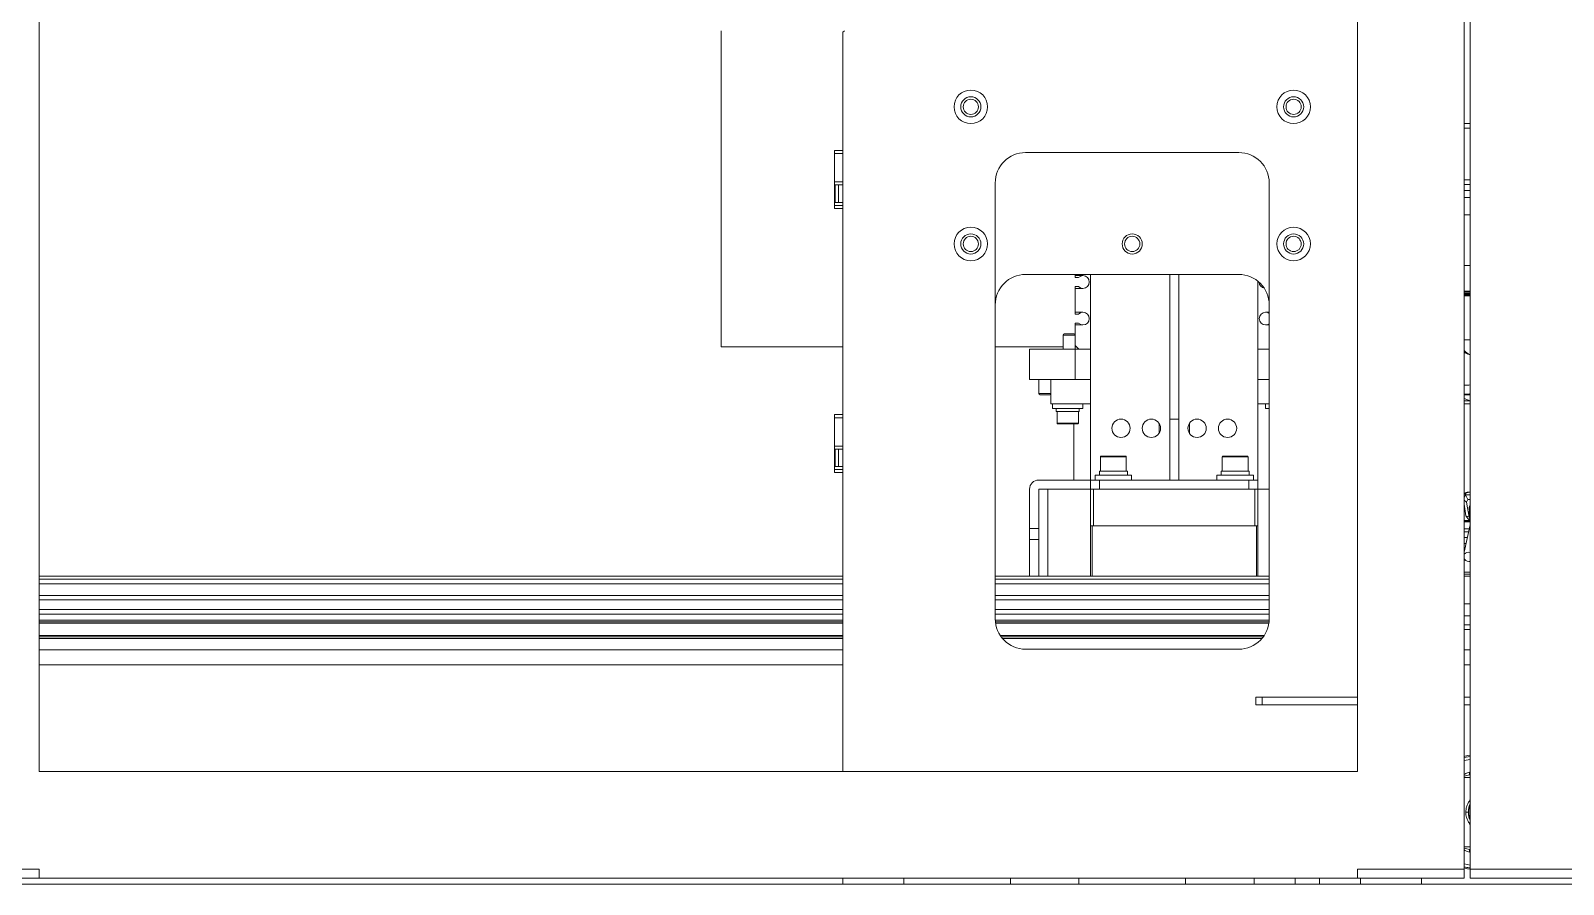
# Model space of a CAD drawing. Header units: millimetres. Extents: x 169 to 14583, y -399 to 10804.
# Drawn here: x 7625 to 8128, y 1920 to 2200 of the extents above; entities that cross this region are included whole.
import ezdxf

# ---------------------------------------------------------------- set-up
doc = ezdxf.new("R2010")
doc.units = ezdxf.units.MM
doc.header["$LTSCALE"] = 35

msp = doc.modelspace()

# ---------------------------------------------------------------- linework, layer by layer
at = {"color": 7, "linetype": 'Continuous', "lineweight": 18}
for p, q in [((8095.279, 1924.779), (8095.279, 3231.159)), ((8097.279, 3231.159), (8097.279, 1924.779)), ((7627.279, 2560.469), (7627.279, 1956.779)), ((8060.279, 1956.779), (8060.279, 2560.469)), ((7851.279, 2096.159), (7851.279, 2199.959)), ((7891.779, 2199.959), (7891.279, 2199.459)), ((7891.279, 2199.459), (7891.279, 1956.779)), ((8097.279, 2169.459), (8095.279, 2169.459)), ((8097.279, 2167.959), (8095.279, 2167.959)), ((7888.479, 2160.609), (7891.279, 2160.609)), ((7888.479, 2160.609), (7888.479, 2159.609)), ((7888.479, 2159.609), (7888.479, 2150.309)), ((7888.479, 2159.609), (7891.279, 2159.609)), ((8021.279, 2159.959), (7951.279, 2159.959)), ((7888.479, 2150.309), (7891.279, 2150.309)), ((7888.479, 2150.309), (7888.479, 2149.309)), ((7888.479, 2149.309), (7888.779, 2149.309)), ((7888.479, 2149.309), (7888.479, 2143.609)), ((7891.279, 2149.309), (7888.779, 2149.309)), ((7888.779, 2143.609), (7888.779, 2149.309)), ((7889.779, 2149.309), (7889.779, 2143.609)), ((7941.279, 2149.959), (7941.279, 2006.959)), ((8031.279, 2006.959), (8031.279, 2149.959)), ((8097.279, 2150.959), (8095.279, 2150.959)), ((8097.279, 2149.459), (8095.279, 2149.459)), ((8096.279, 2147.509), (8095.279, 2147.509)), ((8095.279, 2147.509), (8097.279, 2147.509)), ((8097.279, 2145.24), (8095.279, 2145.24)), ((8097.279, 2147.509), (8096.279, 2147.509)), ((7888.479, 2143.609), (7891.279, 2143.609)), ((7888.479, 2142.609), (7888.479, 2143.609)), ((7888.479, 2142.609), (7891.279, 2142.609)), ((7888.479, 2141.609), (7888.479, 2142.609)), ((7891.279, 2141.609), (7888.479, 2141.609)), ((8095.279, 2139.509), (8097.279, 2139.509)), ((8021.279, 2119.959), (7951.279, 2119.959)), ((7967.579, 2119.959), (7967.579, 2119.559)), ((7967.579, 2119.559), (7970.079, 2119.559)), ((7967.579, 2118.959), (7967.579, 2119.559)), ((7972.579, 2052.459), (7972.579, 2119.959)), ((7998.579, 2119.959), (7998.579, 2072.459)), ((8001.579, 2119.959), (8001.579, 2072.459)), ((8095.279, 2122.939), (8097.279, 2122.939)), ((7968.609, 2118.959), (7967.579, 2118.959)), ((7968.609, 2115.959), (7967.579, 2115.959)), ((7967.579, 2115.359), (7967.579, 2115.959)), ((7967.579, 2115.359), (7967.579, 2107.559)), ((7970.079, 2115.359), (7967.579, 2115.359)), ((8027.579, 2052.459), (8027.579, 2117.725)), ((8095.279, 2114.423), (8097.279, 2114.423)), ((8097.279, 2114.26), (8095.279, 2114.26)), ((8097.279, 2114.26), (8095.279, 2114.26)), ((8095.279, 2113.839), (8097.279, 2113.839)), ((8095.279, 2113.459), (8097.279, 2113.459)), ((8095.279, 2113.225), (8097.279, 2113.225)), ((8097.279, 2112.883), (8095.279, 2112.883)), ((7967.579, 2107.559), (7970.079, 2107.559)), ((7967.579, 2106.959), (7967.579, 2107.559)), ((7968.609, 2106.959), (7967.579, 2106.959)), ((7967.579, 2103.359), (7967.579, 2103.959)), ((7968.609, 2103.959), (7967.579, 2103.959)), ((8030.079, 2107.559), (8031.279, 2107.559)), ((7963.579, 2100.059), (7963.579, 2095.459)), ((7966.762, 2100.059), (7963.579, 2100.059)), ((7963.979, 2100.459), (7966.525, 2100.459)), ((7966.525, 2100.459), (7967.179, 2100.459)), ((7967.579, 2100.059), (7966.762, 2100.059)), ((7967.579, 2103.359), (7967.579, 2096.659)), ((7970.079, 2103.359), (7967.579, 2103.359)), ((8031.279, 2103.359), (8030.079, 2103.359)), ((7891.279, 2096.159), (7851.279, 2096.159)), ((7963.579, 2096.159), (7941.279, 2096.159)), ((7952.579, 2085.459), (7952.579, 2095.459)), ((7967.579, 2095.459), (7952.579, 2095.459)), ((7967.579, 2095.459), (7967.579, 2096.659)), ((7967.579, 2096.659), (7968.779, 2095.459)), ((7968.079, 2096.159), (7967.579, 2096.159)), ((7967.579, 2085.459), (7967.579, 2095.459)), ((7967.579, 2095.459), (7968.779, 2095.459)), ((7968.779, 2095.459), (7972.579, 2095.459)), ((8027.579, 2095.459), (8031.279, 2095.459)), ((8097.279, 2098.459), (8095.279, 2098.459)), ((8096.891, 2093.654), (8097.194, 2093.654)), ((7967.579, 2085.459), (7952.579, 2085.459)), ((7955.579, 2085.459), (7955.579, 2080.859)), ((7959.579, 2077.459), (7959.579, 2085.459)), ((7967.579, 2085.459), (7972.579, 2085.459)), ((8027.579, 2085.459), (8031.279, 2085.459)), ((7955.579, 2080.859), (7959.568, 2080.859)), ((7959.179, 2080.459), (7955.979, 2080.459)), ((7959.568, 2080.859), (7959.579, 2080.859)), ((8097.279, 2080.711), (8095.279, 2080.676)), ((8097.279, 2080.419), (8095.279, 2080.419)), ((8095.279, 2079.277), (8097.222, 2078.419)), ((8096.741, 2080.702), (8097.279, 2080.837)), ((7888.479, 2073.942), (7891.279, 2073.942)), ((7888.479, 2073.942), (7888.479, 2072.942)), ((7959.579, 2077.459), (7972.579, 2077.459)), ((7960.079, 2077.459), (7960.079, 2075.959)), ((7960.079, 2075.959), (7970.079, 2075.959)), ((7961.279, 2075.959), (7961.279, 2074.959)), ((7961.279, 2074.959), (7968.879, 2074.959)), ((7961.579, 2074.959), (7961.579, 2071.159)), ((7968.579, 2071.159), (7968.579, 2074.959)), ((7968.879, 2074.959), (7968.879, 2075.959)), ((7970.079, 2075.959), (7970.079, 2077.459)), ((8027.579, 2077.459), (8031.279, 2077.459)), ((8030.079, 2077.459), (8030.079, 2075.959)), ((8030.079, 2075.959), (8031.279, 2075.959)), ((8097.279, 2078.459), (8095.279, 2078.459)), ((8095.279, 2077.459), (8097.279, 2077.459)), ((7888.479, 2072.942), (7888.479, 2063.642)), ((7888.479, 2072.942), (7891.279, 2072.942)), ((7961.579, 2071.159), (7965.079, 2071.159)), ((7965.079, 2070.959), (7961.779, 2070.959)), ((7965.079, 2071.159), (7968.579, 2071.159)), ((7968.379, 2070.959), (7965.079, 2070.959)), ((7967.079, 2070.959), (7967.079, 2052.459)), ((7995.079, 2071.117), (7995.079, 2067.801)), ((8001.579, 2072.459), (7998.579, 2072.459)), ((7998.579, 2072.459), (7998.579, 2052.459)), ((8001.579, 2072.459), (8001.579, 2052.459)), ((8005.079, 2067.801), (8005.079, 2071.117)), ((7888.479, 2063.642), (7891.279, 2063.642)), ((7888.479, 2063.642), (7888.479, 2062.642)), ((7888.479, 2062.642), (7888.779, 2062.642)), ((7888.479, 2062.642), (7888.479, 2056.942)), ((7891.279, 2062.642), (7888.779, 2062.642)), ((7888.779, 2056.942), (7888.779, 2062.642)), ((7889.779, 2062.642), (7889.779, 2056.942)), ((7975.829, 2060.109), (7975.829, 2055.359)), ((7980.079, 2060.109), (7975.829, 2060.109)), ((7976.079, 2060.359), (7980.079, 2060.359)), ((7980.079, 2060.359), (7984.079, 2060.359)), ((7984.329, 2060.109), (7980.079, 2060.109)), ((7984.329, 2055.359), (7984.329, 2060.109)), ((8015.829, 2060.109), (8015.829, 2055.359)), ((8020.079, 2060.109), (8015.829, 2060.109)), ((8016.079, 2060.359), (8020.079, 2060.359)), ((8020.079, 2060.359), (8024.079, 2060.359)), ((8024.329, 2060.109), (8020.079, 2060.109)), ((8024.329, 2055.359), (8024.329, 2060.109)), ((7888.479, 2056.942), (7891.279, 2056.942)), ((7888.479, 2055.942), (7888.479, 2056.942)), ((7888.479, 2055.942), (7891.279, 2055.942)), ((7888.479, 2054.942), (7888.479, 2055.942)), ((7891.279, 2054.942), (7888.479, 2054.942)), ((7974.079, 2054.059), (7974.079, 2052.459)), ((7986.079, 2054.059), (7974.079, 2054.059)), ((7975.479, 2055.359), (7975.479, 2054.059)), ((7984.679, 2055.359), (7975.479, 2055.359)), ((7984.679, 2054.059), (7984.679, 2055.359)), ((7986.079, 2052.459), (7986.079, 2054.059)), ((8014.079, 2054.059), (8014.079, 2052.459)), ((8026.079, 2054.059), (8014.079, 2054.059)), ((8015.479, 2055.359), (8015.479, 2054.059)), ((8024.679, 2055.359), (8015.479, 2055.359)), ((8024.679, 2054.059), (8024.679, 2055.359)), ((8026.079, 2052.459), (8026.079, 2054.059)), ((7952.579, 2049.459), (7952.579, 2036.53)), ((7972.579, 2052.459), (7955.579, 2052.459)), ((7955.579, 2049.459), (7955.579, 2036.53)), ((7972.579, 2049.459), (7955.579, 2049.459)), ((7958.579, 2020.959), (7958.579, 2049.459)), ((7972.579, 2049.459), (7972.579, 2052.459)), ((7972.579, 2052.459), (7975.579, 2052.459)), ((7972.579, 2037.459), (7972.579, 2049.459)), ((7972.579, 2049.459), (7973.579, 2049.459)), ((7973.579, 2049.459), (7973.579, 2037.459)), ((7973.579, 2049.459), (8026.579, 2049.459)), ((7975.579, 2052.459), (7975.579, 2049.459)), ((8024.579, 2052.459), (7975.579, 2052.459)), ((8024.579, 2049.459), (8024.579, 2052.459)), ((8024.579, 2052.459), (8027.579, 2052.459)), ((8026.579, 2037.459), (8026.579, 2049.459)), ((8026.579, 2049.459), (8027.579, 2049.459)), ((8027.579, 2052.459), (8027.579, 2049.459)), ((8027.579, 2049.459), (8031.279, 2049.459)), ((8027.579, 2049.459), (8027.579, 2037.459)), ((8095.748, 2047.663), (8095.279, 2046.647)), ((8095.279, 2045.917), (8096.101, 2045.26)), ((8095.874, 2040.759), (8095.279, 2044.546)), ((8095.748, 2047.663), (8095.738, 2048.087)), ((8095.748, 2047.663), (8096.489, 2046.101)), ((8095.748, 2047.663), (8097.279, 2047.663)), ((8096.489, 2046.101), (8096.101, 2045.26)), ((8096.101, 2045.26), (8096.882, 2040.286)), ((8097.279, 2046.101), (8096.489, 2046.101)), ((8097.279, 2048.459), (8096.635, 2048.459)), ((8097.024, 2043.742), (8096.995, 2043.613)), ((8097.279, 2044.368), (8097.024, 2043.742)), ((8097.279, 2039.159), (8095.279, 2039.159)), ((8097.279, 2038.959), (8095.279, 2038.959)), ((8097.279, 2038.759), (8095.279, 2038.759)), ((8095.874, 2040.759), (8096.882, 2040.286)), ((8096.473, 2039.835), (8095.874, 2040.759)), ((8096.725, 2039.598), (8097.175, 2039.835)), ((8097.044, 2042.455), (8096.785, 2041.298)), ((8096.882, 2040.286), (8097.175, 2039.835)), ((8097.279, 2039.559), (8096.956, 2039.559)), ((8097.245, 2043.355), (8097.13, 2042.841)), ((8097.154, 2042.29), (8097.24, 2042.676)), ((8097.154, 2042.29), (8097.279, 2042.451)), ((8097.175, 2039.835), (8097.279, 2039.835)), ((8097.203, 2042.896), (8097.279, 2043.235)), ((8097.279, 2042.729), (8097.24, 2042.676)), ((8097.24, 2042.676), (8097.279, 2042.676)), ((8097.245, 2043.355), (8097.279, 2043.485)), ((7952.579, 2036.53), (7955.579, 2036.53)), ((7952.579, 2032.994), (7952.579, 2036.53)), ((7955.579, 2036.53), (7955.579, 2032.994)), ((7973.579, 2037.459), (7972.579, 2037.459)), ((7972.579, 2020.959), (7972.579, 2037.459)), ((7973.079, 2037.459), (7973.079, 2020.959)), ((8026.579, 2037.459), (7973.579, 2037.459)), ((8027.579, 2037.459), (8026.579, 2037.459)), ((8027.079, 2020.959), (8027.079, 2037.459)), ((8027.579, 2037.459), (8027.579, 2020.959)), ((8097.279, 2037.771), (8095.279, 2028.813)), ((8096.986, 2036.459), (8095.279, 2036.459)), ((8096.763, 2035.459), (8095.279, 2035.459)), ((8096.355, 2033.633), (8095.279, 2033.633)), ((7955.579, 2032.994), (7952.579, 2032.994)), ((7952.579, 2020.959), (7952.579, 2032.994)), ((7955.579, 2032.994), (7955.579, 2020.959)), ((8095.922, 2031.696), (8095.279, 2031.696)), ((8095.49, 2029.76), (8095.279, 2029.76)), ((8095.463, 2026.378), (8095.279, 2026.592)), ((8095.279, 2026.194), (8095.689, 2026.183)), ((7891.279, 2020.959), (7627.279, 2020.959)), ((7891.279, 2019.959), (7627.279, 2019.959)), ((7891.279, 2018.459), (7627.279, 2018.459)), ((8031.279, 2020.959), (7941.279, 2020.959)), ((8031.279, 2019.959), (7941.279, 2019.959)), ((8031.279, 2018.459), (7941.279, 2018.459)), ((8095.279, 2022.288), (8097.279, 2022.232)), ((8097.279, 2021.589), (8095.279, 2021.589)), ((8095.279, 2020.889), (8097.279, 2020.889)), ((7891.279, 2014.608), (7627.279, 2014.608)), ((8031.279, 2014.608), (7941.279, 2014.608)), ((7891.279, 2013.134), (7627.279, 2013.134)), ((7891.279, 2009.959), (7627.279, 2009.959)), ((7891.279, 2008.459), (7627.279, 2008.459)), ((8031.279, 2013.134), (7941.279, 2013.134)), ((8031.279, 2009.959), (7941.279, 2009.959)), ((8031.279, 2008.459), (7941.279, 2008.459)), ((8095.279, 2011.889), (8097.279, 2011.889)), ((7891.279, 2006.459), (7627.279, 2006.459)), ((7891.279, 2005.959), (7627.279, 2005.959)), ((7891.279, 2005.499), (7627.279, 2005.499)), ((8031.266, 2006.459), (7941.291, 2006.459)), ((8031.229, 2005.959), (7941.329, 2005.959)), ((8031.171, 2005.499), (7941.386, 2005.499)), ((8095.279, 2007.859), (8097.279, 2007.859)), ((8095.279, 2004.959), (8097.279, 2004.959)), ((8095.279, 2003.459), (8097.279, 2003.459)), ((7891.279, 2001.419), (7627.279, 2001.419)), ((7891.279, 2000.959), (7627.279, 2000.959)), ((7891.279, 2000.459), (7627.279, 2000.459)), ((8029.604, 2001.419), (7942.953, 2001.419)), ((8029.279, 2000.959), (7943.279, 2000.959)), ((8028.878, 2000.459), (7943.679, 2000.459)), ((7627.279, 1996.779), (7891.279, 1996.779)), ((7951.279, 1996.959), (8021.279, 1996.959)), ((8095.279, 1996.779), (8097.279, 1996.779)), ((7627.279, 1991.779), (7891.279, 1991.779)), ((8095.279, 1991.779), (8097.279, 1991.779)), ((8026.915, 1981.159), (8026.915, 1978.659)), ((8026.915, 1981.159), (8028.915, 1981.159)), ((8028.915, 1978.659), (8026.915, 1978.659)), ((8028.915, 1981.159), (8028.915, 1978.659)), ((8060.279, 1981.159), (8028.915, 1981.159)), ((8060.279, 1978.659), (8028.915, 1978.659)), ((8097.279, 1981.159), (8095.279, 1981.159)), ((8097.279, 1978.659), (8095.279, 1978.659)), ((8095.279, 1961.396), (8097.279, 1961.751)), ((8095.279, 1960.441), (8097.279, 1960.796)), ((7627.279, 1956.779), (8060.279, 1956.779)), ((8095.279, 1955.275), (8095.305, 1955.237)), ((8095.279, 1954.87), (8097.279, 1954.822)), ((8097.027, 1955.702), (8095.305, 1955.237)), ((8097.279, 1956.626), (8097.027, 1956.568)), ((8097.279, 1955.76), (8097.027, 1955.702)), ((8097.027, 1955.702), (8097.279, 1955.696)), ((8096.646, 1943.459), (8095.806, 1943.459)), ((8097.279, 1932.096), (8095.279, 1932.048)), ((8095.305, 1931.681), (8095.279, 1931.643)), ((8095.305, 1931.681), (8097.027, 1931.216)), ((8097.279, 1931.222), (8097.027, 1931.216)), ((8097.027, 1931.216), (8097.279, 1931.158)), ((8097.027, 1930.35), (8097.279, 1930.292)), ((7627.279, 1924.779), (7592.279, 1924.779)), ((7627.279, 1921.779), (7627.279, 1924.779)), ((8095.279, 1924.779), (8060.279, 1924.779)), ((8060.279, 1924.779), (8060.279, 1921.779)), ((8097.279, 1926.122), (8095.279, 1926.477)), ((8095.279, 1921.779), (8095.279, 1924.779)), ((8132.279, 1924.779), (8097.279, 1924.779)), ((8097.279, 1924.779), (8097.279, 1921.779)), ((7591.279, 1919.779), (8601.279, 1919.779)), ((7592.279, 1921.779), (7627.279, 1921.779)), ((7627.279, 1921.779), (8060.279, 1921.779)), ((7891.279, 1921.779), (7891.279, 1919.779)), ((7911.279, 1919.779), (7911.279, 1921.779)), ((7946.279, 1921.779), (7946.279, 1919.779)), ((7968.779, 1919.779), (7968.779, 1921.779)), ((8003.779, 1921.779), (8003.779, 1919.779)), ((8026.279, 1919.779), (8026.279, 1921.779)), ((8039.779, 1921.779), (8039.779, 1919.779)), ((8047.779, 1919.779), (8047.779, 1921.779)), ((8060.279, 1921.779), (8095.279, 1921.779)), ((8061.279, 1921.779), (8061.279, 1919.779)), ((8081.279, 1919.779), (8081.279, 1921.779)), ((8097.279, 1921.779), (8132.279, 1921.779))]:
    msp.add_line(p, q, dxfattribs=at)
at = {"color": 7, "linetype": 'Continuous', "lineweight": 18, "flags": 128}
for points in [[(7968.609, 2118.959), (7969.361, 2119.433), (7970.079, 2119.559)], [(7970.079, 2115.359), (7969.361, 2115.485), (7968.609, 2115.959)], [(7968.609, 2106.959), (7969.361, 2107.433), (7970.079, 2107.559)], [(7970.079, 2103.359), (7969.361, 2103.485), (7968.609, 2103.959)], [(8031.279, 2107.182), (8030.796, 2107.433), (8030.079, 2107.559)], [(8030.079, 2103.359), (8030.796, 2103.485), (8031.279, 2103.736)], [(8096.785, 2041.298), (8097.071, 2041.952), (8097.279, 2042.21)], [(8097.044, 2042.455), (8097.09, 2042.623), (8097.203, 2042.896)], [(8097.279, 1962.169), (8096.416, 1962.021), (8095.279, 1961.777)], [(8095.279, 1925.141), (8096.416, 1924.897), (8097.279, 1924.749)]]:
    msp.add_lwpolyline(points, dxfattribs=at)
at = {"color": 7, "linetype": 'Continuous', "lineweight": 18}
for centre, radius in [((7933.279, 2174.959), 5.5), ((8039.279, 2174.959), 5.5), ((7933.279, 2174.959), 3.3), ((7933.279, 2174.959), 2.5), ((8039.279, 2174.959), 3.3), ((8039.279, 2174.959), 2.5), ((7933.279, 2129.959), 5.5), ((8039.279, 2129.959), 5.5), ((7933.279, 2129.959), 3.3), ((7933.279, 2129.959), 2.5), ((7986.279, 2129.959), 3.3), ((7986.279, 2129.959), 2.5), ((8039.279, 2129.959), 3.3), ((8039.279, 2129.959), 2.5), ((7982.579, 2069.459), 3), ((7992.579, 2069.459), 3), ((8007.579, 2069.459), 3), ((8017.579, 2069.459), 3)]:
    msp.add_circle(centre, radius, dxfattribs=at)
for centre, radius, start, end in [((7951.279, 2149.959), 10, 90, 180), ((8021.279, 2149.959), 10, 0, 90), ((7951.279, 2109.959), 10, 90, 180), ((7970.079, 2117.459), 2.1, 270, 90), ((8021.279, 2109.959), 10, 0, 90), ((8030.079, 2117.459), 2.1, 182.12006, 258.76004), ((7970.079, 2105.459), 2.1, 270, 90), ((8030.079, 2105.459), 2.1, 90, 270), ((7963.979, 2100.059), 0.4, 90, 180), ((7967.179, 2100.059), 0.4, 0, 90), ((8098.601, 2097.709), 4.292, 219.26957, 250.86497), ((8098.242, 2098.459), 5, 233.6515, 254.15408), ((7955.979, 2080.859), 0.4, 180, 270), ((7959.179, 2080.859), 0.4, 270, 0), ((7961.779, 2071.159), 0.2, 180, 270), ((7968.379, 2071.159), 0.2, 270, 0), ((7976.079, 2060.109), 0.25, 90, 180), ((7984.079, 2060.109), 0.25, 0, 90), ((8016.079, 2060.109), 0.25, 90, 180), ((8024.079, 2060.109), 0.25, 0, 90), ((7955.579, 2049.459), 3, 90, 180), ((8096.636, 2045.552), 2.906, 90.02872, 117.85058), ((8097.163, 2045.542), 2.917, 90.07531, 130.2456), ((8099.018, 2043.158), 2.073, 147.07361, 198.58591), ((8098.79, 2040.645), 1.793, 147.44228, 212.55772), ((8098.937, 2042.437), 1.852, 152.8795, 174.63852), ((8096.748, 2026.648), 2.113, 75.4645, 134.05702), ((8097.201, 2028.218), 2.531, 226.6323, 271.7696), ((7951.279, 2006.959), 10, 180, 270), ((8021.279, 2006.959), 10, 270, 0), ((8095.422, 1956.134), 1.662, 344.93351, 15.13565), ((8102.279, 1943.459), 5.5, 155.38002, 204.61998), ((8095.422, 1930.784), 1.662, 344.86435, 15.06649)]:
    msp.add_arc(centre, radius, start, end, dxfattribs=at)
for centre, major_axis, ratio, start_param, end_param in [((8096.735, 2040.059), (-0.25, 0.474), 0.6335434, 1.7118602, 2.4224017), ((8096.435, 2040.059), (0.699, -0.43), 0.3649284, 5.3516133, 5.7482204)]:
    msp.add_ellipse(centre, major_axis=major_axis, ratio=ratio, start_param=start_param, end_param=end_param, dxfattribs=at)
for points, knots in [([(8095.279, 2113.459), (8095.572, 2113.459), (8096.118, 2113.459), (8096.911, 2113.459), (8097.279, 2113.459)], [0, 0, 0, 0, 0.5356285, 1, 1, 1, 1]), ([(8097.279, 2093.654), (8097.165, 2093.654), (8096.904, 2093.654), (8096.888, 2093.654), (8096.879, 2093.654)], [0, 0, 0, 0, 0.4355009, 1, 1, 1, 1]), ([(8095.279, 2083.629), (8095.36, 2083.63), (8095.876, 2083.64), (8096.638, 2083.654), (8097.279, 2083.666)], [0, 0, 0, 0, 0.1579674, 1, 1, 1, 1]), ([(8097.027, 1956.568), (8096.607, 1956.469), (8095.975, 1956.32), (8095.454, 1955.924), (8095.279, 1955.792)], [0, 0, 0, 0, 0.6643515, 1, 1, 1, 1]), ([(8097.279, 1947.487), (8097.206, 1947.403), (8096.887, 1947.032), (8096.531, 1946.432), (8096.224, 1945.732), (8095.917, 1944.848), (8095.854, 1944.06), (8095.806, 1943.459)], [0, 0, 0, 0, 0.0845305, 0.3702824, 0.4930078, 0.6131609, 1, 1, 1, 1]), ([(8095.806, 1943.459), (8095.818, 1943.161), (8095.843, 1942.56), (8096.056, 1941.62), (8096.364, 1940.823), (8096.725, 1940.172), (8097.007, 1939.745), (8097.206, 1939.515), (8097.279, 1939.431)], [0, 0, 0, 0, 0.1922887, 0.3878975, 0.6299991, 0.7706266, 0.9156206, 1, 1, 1, 1]), ([(8096.646, 1943.459), (8096.679, 1943.894), (8096.746, 1944.794), (8097.032, 1945.679), (8097.265, 1946.05), (8097.279, 1946.073)], [0, 0, 0, 0, 0.4681734, 0.9678268, 1, 1, 1, 1]), ([(8097.279, 1940.844), (8097.265, 1940.866), (8097.033, 1941.236), (8096.747, 1942.122), (8096.679, 1943.023), (8096.646, 1943.459)], [0, 0, 0, 0, 0.0305551, 0.5310948, 1, 1, 1, 1]), ([(8095.279, 1931.126), (8095.454, 1930.994), (8095.975, 1930.598), (8096.607, 1930.449), (8097.027, 1930.35)], [0, 0, 0, 0, 0.3356485, 1, 1, 1, 1]), ([(8097.279, 1925.134), (8096.912, 1925.19), (8096.241, 1925.294), (8095.579, 1925.446), (8095.279, 1925.514)], [0, 0, 0, 0, 0.5467818, 1, 1, 1, 1])]:
    msp.add_open_spline(points, degree=3, knots=knots, dxfattribs=at)

doc.saveas('drawing.dxf')
